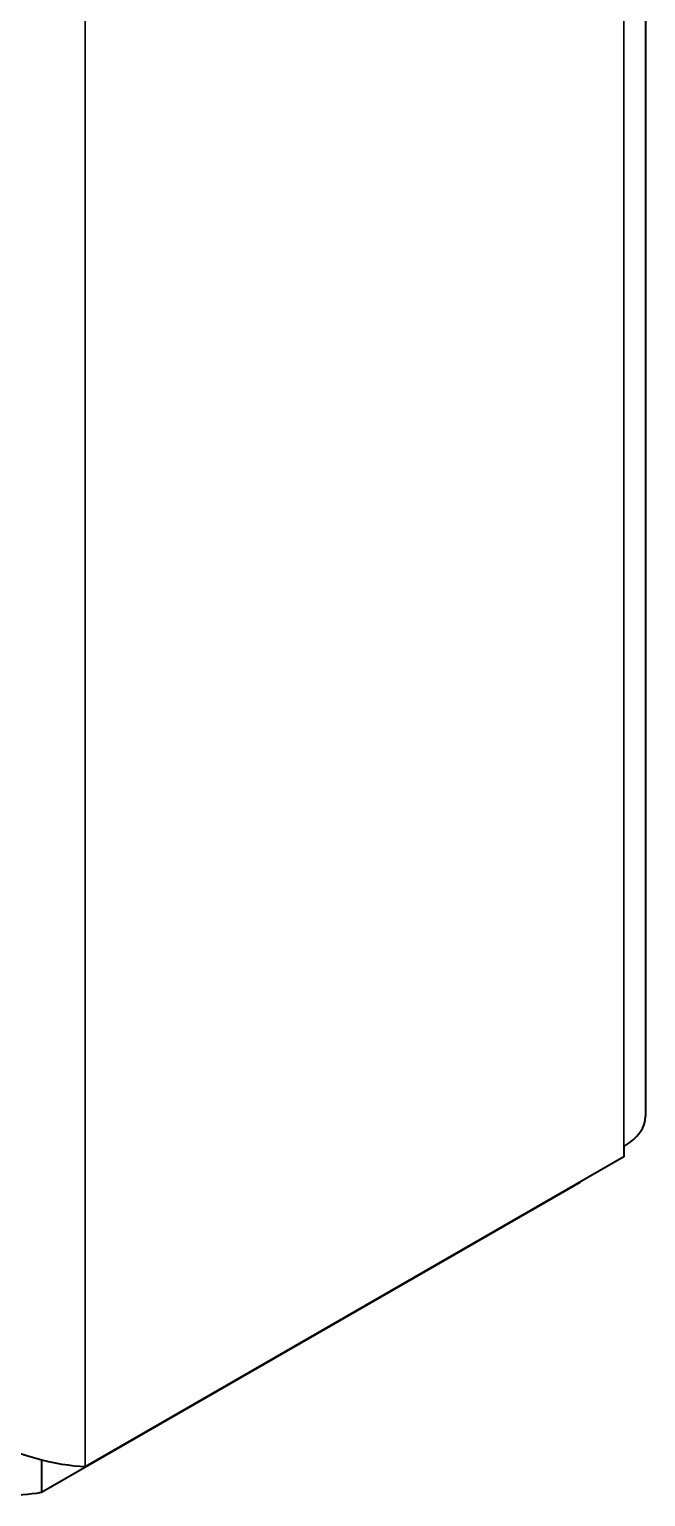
# Model space of a CAD drawing. Header units: millimetres. Extents: x 0 to 51860, y 0 to 5940.
# Drawn here: x 8071.55 to 8085.3, y 4232.15 to 4264.91 of the extents above; entities that cross this region are included whole.
import ezdxf

# ---------------------------------------------------------------- set-up
doc = ezdxf.new("R2010")
doc.units = ezdxf.units.MM
doc.header["$LTSCALE"] = 10
doc.layers.add('가시적인 것(ISO)', color=3, linetype='Continuous', lineweight=40)
doc.layers.add('가시적인 좁은 것(ISO)', color=3, linetype='Continuous', lineweight=35)

msp = doc.modelspace()

# ---------------------------------------------------------------- linework, layer by layer
at = {"layer": '가시적인 것(ISO)'}
for p, q in [((8085.305, 5058.9772), (8085.305, 4240.645)), ((8084.8168, 4239.9663), (8084.8168, 4239.7324)), ((8084.8168, 4239.7324), (8072.796, 4232.81)), ((8071.8199, 4232.2436), (8083.8407, 4239.1659)), ((8083.8407, 4239.1702), (8083.8407, 4239.1659)), ((8071.8199, 4232.9597), (8071.8199, 4232.2436))]:
    msp.add_line(p, q, dxfattribs=at)
msp.add_ellipse((8083.6383, 4240.645), major_axis=(1.6667, 0), ratio=0.5758617, start_param=5.4977871, end_param=6.2831853, dxfattribs=at)
for points, knots in [([(8072.796, 4232.81), (8072.1737, 4232.8345), (8071.23, 4233.0551), (8070.3683, 4233.541), (8070.0599, 4233.7148), (8069.7636, 4233.921), (8069.4965, 4234.154)], [0, 0, 0, 0, 0.9901161, 0.9901161, 0.9901161, 1.344388, 1.344388, 1.344388, 1.344388]), ([(8069.4989, 4232.7008), (8069.7144, 4232.5474), (8069.9503, 4232.4255), (8070.2028, 4232.3407), (8070.7021, 4232.1731), (8071.2607, 4232.1452), (8071.8199, 4232.2436)], [0.6965116, 0.6965116, 0.6965116, 0.6965116, 0.99011606, 0.99011606, 0.99011606, 1.57079633, 1.57079633, 1.57079633, 1.57079633])]:
    msp.add_open_spline(points, degree=3, knots=knots, dxfattribs=at)
at = {"layer": '가시적인 좁은 것(ISO)'}
for p, q in [((8084.8168, 4239.9663), (8084.8168, 5058.6961)), ((8072.796, 4361.6714), (8072.796, 4232.81))]:
    msp.add_line(p, q, dxfattribs=at)

doc.saveas('drawing.dxf')
